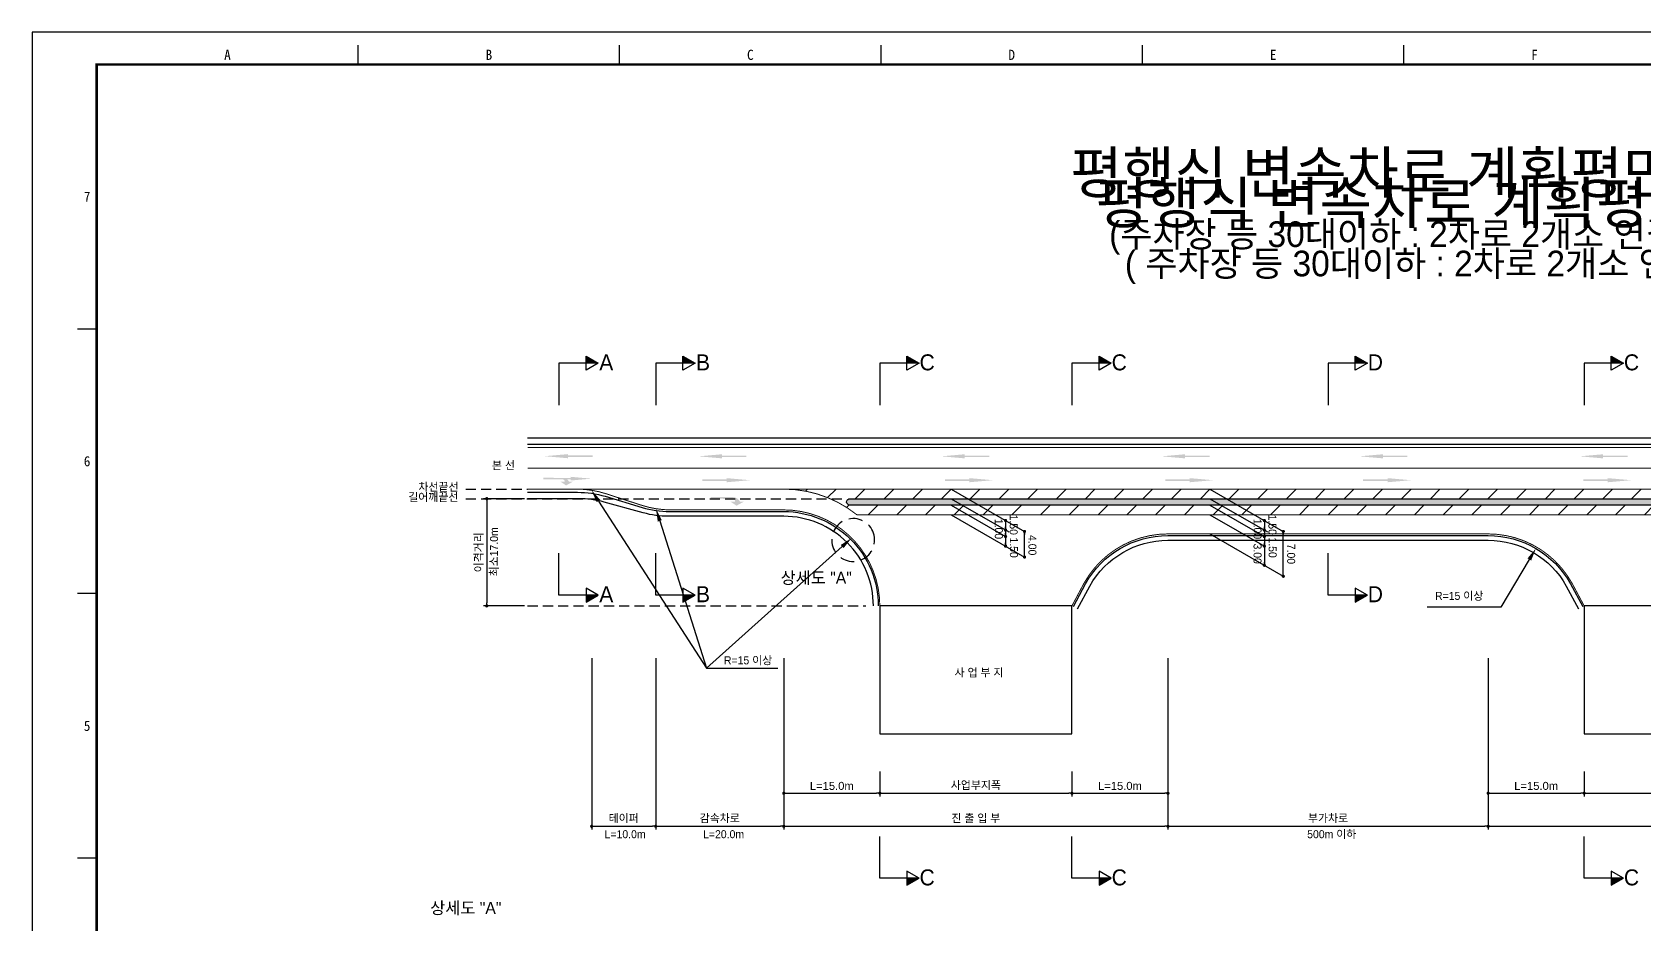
# Model space of a CAD drawing. Header units: millimetres. Extents: x 459 to 882, y -1 to 298.
# Drawn here: x 459 to 710.8, y 158.8 to 298.2 of the extents above; entities that cross this region are included whole.
import ezdxf
from ezdxf.enums import TextEntityAlignment as Align

# ---------------------------------------------------------------- set-up
doc = ezdxf.new("R2010")
doc.units = ezdxf.units.MM
doc.linetypes.add('HIDDEN', pattern=[9.525, 6.35, -3.175])
for name, color, linetype in [('CC-GSTR-0004', 4, 'Continuous'), ('CM-LANE-0030', 30, 'Continuous'), ('CZ-DIMT-0002', 7, 'Continuous'), ('CZ-LIN1-0007', 7, 'Continuous'), ('CZ-LIN2-0003', 3, 'Continuous'), ('CZ-LINE-0001', 7, 'Continuous'), ('CZ-TEXT-BOX0', 7, 'Continuous'), ('TITLE', 7, 'Continuous')]:
    doc.layers.add(name, color=color, linetype=linetype)
doc.styles.add('돋움', font='')
doc.styles.add('돋음체', font='')
doc.styles.get('돋움').set_extended_font_data('Dotum')
doc.styles.get('돋음체').set_extended_font_data('DotumChe')

# ---------------------------------------------------------------- blocks, each defined once
blk = doc.blocks.new('_Dot')
at = {"color": 0, "linetype": 'ByBlock', "lineweight": -2}
blk.add_line((-0.5, 0), (-1, 0), dxfattribs=at)
at = {"color": 0, "linetype": 'ByBlock', "const_width": 0.5}
blk.add_lwpolyline([(-0.25, 0, 1), (0.25, 0, 1)], format="xyb", close=True, dxfattribs=at)

msp = doc.modelspace()

# ---------------------------------------------------------------- hatches: boundary and pattern name
at = {"layer": 'CM-LANE-0030'}
h = msp.add_hatch(dxfattribs=at)
h.set_pattern_fill('ANSI31', color=256, style=0)
h.set_pattern_definition([(45, (-1016.0564, 0.2294), (-2.245064, 2.245064), [])])
h.paths.add_polyline_path([(734.98, 222.87, -0.170323), (746.38, 226.87), (576.38, 226.87, -0.170323), (587.78, 222.87)])
h.paths.add_polyline_path([(586.55, 224.37, 0.001926), (586.43, 224.45, -0.750696), (586.7, 225.37), (736.06, 225.37, -0.750696), (736.33, 224.45, 0.001926), (736.2, 224.37)], flags=16)
at = {"layer": 'CZ-LIN1-0007'}
for points in [[(542.68, 232.33), (542.68, 232.12), (546.51, 232.12), (546.51, 231.91), (542.68, 231.91), (542.68, 231.69), (539.03, 232.01)], [(566.73, 232.31), (566.73, 232.1), (570.55, 232.1), (570.55, 231.89), (566.73, 231.89), (566.73, 231.67), (563.08, 231.99)], [(604.64, 232.31), (604.64, 232.1), (608.47, 232.1), (608.47, 231.89), (604.64, 231.89), (604.64, 231.67), (600.99, 231.99)], [(639.04, 232.31), (639.04, 232.1), (642.87, 232.1), (642.87, 231.89), (639.04, 231.89), (639.04, 231.67), (635.39, 231.99)], [(669.94, 232.31), (669.94, 232.1), (673.76, 232.1), (673.76, 231.89), (669.94, 231.89), (669.94, 231.67), (666.29, 231.99)], [(704.34, 232.31), (704.34, 232.1), (708.16, 232.1), (708.16, 231.89), (704.34, 231.89), (704.34, 231.67), (700.69, 231.99)], [(541.95, 228.62, -0.267976), (542.85, 228.01), (543.41, 228.01), (542.38, 227.44), (541.54, 228.01), (542.15, 228.01, 0.504994), (541.88, 228.38), (538.83, 228.4), (538.83, 228.64)], [(543.08, 228.79), (543.08, 228.6), (539.65, 228.6), (539.65, 228.41), (543.08, 228.41), (543.08, 228.21), (546.35, 228.5)], [(567.46, 228.58), (567.46, 228.37), (563.64, 228.37), (563.64, 228.16), (567.46, 228.15), (567.46, 227.94), (571.11, 228.26)], [(605.37, 228.58), (605.37, 228.37), (601.55, 228.37), (601.55, 228.16), (605.37, 228.15), (605.37, 227.94), (609.03, 228.26)], [(639.78, 228.58), (639.78, 228.37), (635.95, 228.37), (635.95, 228.16), (639.78, 228.15), (639.78, 227.94), (643.43, 228.26)], [(670.67, 228.58), (670.67, 228.37), (666.85, 228.37), (666.85, 228.16), (670.67, 228.15), (670.67, 227.94), (674.32, 228.26)], [(705.07, 228.58), (705.07, 228.37), (701.25, 228.37), (701.25, 228.16), (705.07, 228.15), (705.07, 227.94), (708.72, 228.26)], [(568.52, 225.61, -0.267976), (569.54, 224.92), (570.17, 224.92), (569, 224.27), (568.06, 224.91), (568.75, 224.92, 0.504994), (568.44, 225.34), (564.98, 225.36), (564.98, 225.63)]]:
    msp.add_hatch(color=256, dxfattribs=at).paths.add_polyline_path(points)
at = {"layer": 'CZ-LIN2-0003'}
h = msp.add_hatch(dxfattribs=at)
h.set_pattern_fill('CROSS', color=256, scale=0.075, style=0)
h.set_pattern_definition([(0, (-1016.0564, 0.2294), (0.47625, 0.47625), [0.238125, -0.714375]), (90, (-1015.93734, 0.11033), (-0.47625, 0.47625), [0.238125, -0.714375])])
h.paths.add_polyline_path([(736.2, 224.37, -0.001926), (736.33, 224.45, 0.750696), (736.06, 225.37), (586.7, 225.37, 0.750696), (586.43, 224.45, -0.001926), (586.55, 224.37)])
at = {"layer": 'CZ-LINE-0001'}
for points in [[(545.5, 247.64), (545.5, 246.54), (547.4, 246.54)], [(560.62, 247.64), (560.62, 246.54), (562.52, 246.54)], [(595.62, 247.64), (595.62, 246.54), (597.52, 246.54)], [(625.62, 247.64), (625.62, 246.54), (627.52, 246.54)], [(665.62, 247.64), (665.62, 246.54), (667.52, 246.54)], [(705.62, 247.64), (705.62, 246.54), (707.52, 246.54)], [(547.4, 210.32), (545.5, 210.32), (545.5, 209.22)], [(562.52, 210.32), (560.62, 210.32), (560.62, 209.22)], [(667.52, 210.32), (665.62, 210.32), (665.62, 209.22)], [(597.52, 166.07), (595.62, 166.07), (595.62, 164.98)], [(627.52, 166.07), (625.62, 166.07), (625.62, 164.98)], [(707.52, 166.07), (705.62, 166.07), (705.62, 164.98)]]:
    msp.add_hatch(color=256, dxfattribs=at).paths.add_polyline_path(points)

# ---------------------------------------------------------------- linework, layer by layer
at = {"color": 0, "linetype": 'ByBlock', "lineweight": -2}
for p, q in [((611.02, 221.72), (611.02, 221.47)), ((651.43, 221.72), (651.43, 221.47)), ((611.02, 220.72), (611.02, 220.97)), ((611.02, 220.22), (611.02, 219.97)), ((611.02, 219.72), (611.02, 219.97)), ((613.98, 220.01), (613.98, 219.76)), ((651.43, 220.72), (651.43, 220.97)), ((651.43, 220.22), (651.43, 219.97)), ((651.43, 219.72), (651.43, 219.97)), ((654.39, 220.01), (654.39, 219.76)), ((611.02, 218.22), (611.02, 218.47)), ((613.98, 216.51), (613.98, 216.76)), ((651.43, 218.22), (651.43, 218.47)), ((651.43, 215.22), (651.43, 215.47)), ((654.39, 213.51), (654.39, 213.76))]:
    msp.add_line(p, q, dxfattribs=at)
at = {"color": 0, "linetype": 'ByBlock', "const_width": 0.25}
for points in [[(611.02, 221.84, 1), (611.02, 222.09, 1)], [(651.43, 221.84, 1), (651.43, 222.09, 1)], [(611.02, 220.59, 1), (611.02, 220.34, 1)], [(611.02, 220.34, 1), (611.02, 220.59, 1)], [(611.02, 219.59, 1), (611.02, 219.34, 1)], [(613.98, 220.13, 1), (613.98, 220.38, 1)], [(651.43, 220.59, 1), (651.43, 220.34, 1)], [(651.43, 220.34, 1), (651.43, 220.59, 1)], [(651.43, 219.59, 1), (651.43, 219.34, 1)], [(654.39, 220.13, 1), (654.39, 220.38, 1)], [(611.02, 218.09, 1), (611.02, 217.84, 1)], [(651.43, 218.09, 1), (651.43, 217.84, 1)], [(613.98, 216.38, 1), (613.98, 216.13, 1)], [(651.43, 215.09, 1), (651.43, 214.84, 1)], [(654.39, 213.38, 1), (654.39, 213.13, 1)]]:
    msp.add_lwpolyline(points, format="xyb", close=True, dxfattribs=at)
at = {"layer": 'CC-GSTR-0004'}
for points in [[(536.38, 234.87), (816.38, 234.87)], [(536.38, 233.87), (816.38, 233.87)]]:
    msp.add_lwpolyline(points, dxfattribs=at)
for points in [[(536.38, 226.37), (544.18, 226.37, -0.072993), (548.49, 225.74), (548.49, 225.74), (554.27, 224.01), (554.27, 224.01, 0.072993), (558.58, 223.37), (576.38, 223.37, -0.414214), (591.13, 208.62)], [(590.38, 208.62, 0.414214), (576.38, 222.62), (558.4, 222.62, -0.067192), (554.43, 223.16), (548.33, 224.84, 0.067192), (544.35, 225.37), (536.38, 225.37)], [(621.6, 208.51), (623.51, 212.09, -0.271285), (636.38, 219.62), (686.38, 219.62, -0.271285), (699.24, 212.09), (701.16, 208.51)], [(622.26, 208.15), (624.17, 211.73, -0.27114), (636.38, 218.87), (686.38, 218.87, -0.27114), (698.59, 211.73), (700.5, 208.15)]]:
    msp.add_lwpolyline(points, format="xyb", dxfattribs=at)
at = {"layer": 'CM-LANE-0030', "const_width": 0.15}
msp.add_lwpolyline([(536.38, 230.12), (816.38, 230.12)], dxfattribs=at)
msp.add_lwpolyline([(576.38, 226.87), (746.38, 226.87, 0.170323), (734.98, 222.87), (587.78, 222.87, 0.170323)], format="xyb", close=True, dxfattribs=at)
at = {"layer": 'CZ-LIN1-0007', "const_width": 0.15}
for points in [[(536.38, 233.37), (816.38, 233.37)], [(560.19, 226.87), (576.38, 226.87)]]:
    msp.add_lwpolyline(points, dxfattribs=at)
for points in [[(591.38, 208.62, 0.414214), (576.38, 223.62), (558.75, 223.62, -0.07872), (554.12, 224.36), (554.12, 224.36), (548.64, 226.14, 0.07872), (544, 226.87), (536.38, 226.87)], [(621.38, 208.62), (623.29, 212.21, -0.27133), (636.38, 219.87), (686.38, 219.87, -0.27133), (699.46, 212.21), (701.38, 208.62)]]:
    msp.add_lwpolyline(points, format="xyb", dxfattribs=at)
at = {"layer": 'CZ-LIN1-0007', "linetype": 'HIDDEN', "const_width": 0.15}
msp.add_lwpolyline([(544, 226.87), (560.19, 226.87)], dxfattribs=at)
at = {"layer": 'CZ-LIN2-0003'}
msp.add_lwpolyline([(736.06, 225.37, -0.750696), (736.33, 224.45, 0.001926), (736.2, 224.37), (586.55, 224.37, 0.001926), (586.43, 224.45, -0.750696), (586.7, 225.37)], format="xyb", close=True, dxfattribs=at)
for points in [[(621.38, 208.62), (591.38, 208.62), (591.38, 188.62), (621.38, 188.62)], [(731.38, 208.62), (701.38, 208.62), (701.38, 188.62), (731.38, 188.62)]]:
    msp.add_lwpolyline(points, close=True, dxfattribs=at)
at = {"layer": 'CZ-LINE-0001'}
for p, q in [((545.5, 245.44), (545.5, 247.64)), ((545.5, 247.64), (547.4, 246.54)), ((560.62, 245.44), (560.62, 247.64)), ((560.62, 247.64), (562.52, 246.54)), ((595.62, 245.44), (595.62, 247.64)), ((595.62, 247.64), (597.52, 246.54)), ((625.62, 245.44), (625.62, 247.64)), ((625.62, 247.64), (627.52, 246.54)), ((665.62, 245.44), (665.62, 247.64)), ((665.62, 247.64), (667.52, 246.54)), ((705.62, 245.44), (705.62, 247.64)), ((705.62, 247.64), (707.52, 246.54)), ((547.4, 246.54), (541.26, 246.54)), ((541.26, 246.54), (541.26, 240)), ((547.4, 246.54), (545.5, 245.44)), ((562.52, 246.54), (556.38, 246.54)), ((556.38, 246.54), (556.38, 240)), ((562.52, 246.54), (560.62, 245.44)), ((597.52, 246.54), (591.38, 246.54)), ((591.38, 246.54), (591.38, 240)), ((597.52, 246.54), (595.62, 245.44)), ((627.52, 246.54), (621.38, 246.54)), ((621.38, 246.54), (621.38, 240)), ((627.52, 246.54), (625.62, 245.44)), ((667.52, 246.54), (661.38, 246.54)), ((661.38, 246.54), (661.38, 240)), ((667.52, 246.54), (665.62, 245.44)), ((707.52, 246.54), (701.38, 246.54)), ((701.38, 246.54), (701.38, 240)), ((707.52, 246.54), (705.62, 245.44)), ((602.53, 226.87), (613.98, 220.26)), ((642.94, 226.87), (654.39, 220.26)), ((535.88, 225.37), (529.5, 225.37)), ((530, 224.87), (530, 209.12)), ((602.53, 225.37), (611.52, 220.18)), ((602.53, 224.37), (611.02, 219.47)), ((642.94, 225.37), (651.93, 220.18)), ((642.94, 224.37), (651.43, 219.47)), ((602.53, 222.87), (613.98, 216.26)), ((642.94, 222.87), (651.43, 217.97)), ((611.02, 221.47), (611.02, 217.97)), ((613.98, 216.26), (613.98, 220.26)), ((642.94, 219.87), (654.39, 213.26)), ((651.43, 221.47), (651.43, 214.97)), ((654.39, 213.26), (654.39, 220.26)), ((541.26, 210.32), (541.26, 216.86)), ((556.38, 210.32), (556.38, 216.86)), ((661.38, 210.32), (661.38, 216.86)), ((547.4, 210.32), (541.26, 210.32)), ((547.4, 210.32), (545.5, 211.42)), ((545.5, 211.42), (545.5, 209.22)), ((545.5, 209.22), (547.4, 210.32)), ((562.52, 210.32), (556.38, 210.32)), ((562.52, 210.32), (560.62, 211.42)), ((560.62, 211.42), (560.62, 209.22)), ((560.62, 209.22), (562.52, 210.32)), ((667.52, 210.32), (661.38, 210.32)), ((667.52, 210.32), (665.62, 211.42)), ((665.62, 211.42), (665.62, 209.22)), ((665.62, 209.22), (667.52, 210.32)), ((535.88, 208.62), (529.5, 208.62)), ((546.38, 200.47), (546.38, 173.69)), ((556.38, 200.47), (556.38, 173.69)), ((556.38, 200.47), (556.38, 173.69)), ((576.38, 200.47), (576.38, 173.69)), ((636.38, 200.47), (636.38, 173.69)), ((686.38, 200.47), (686.38, 173.69)), ((564.31, 198.92), (575.44, 198.92)), ((576.38, 182.74), (576.38, 173.69)), ((576.38, 182.74), (576.38, 178.86)), ((591.38, 182.74), (591.38, 178.86)), ((591.38, 182.74), (591.38, 178.86)), ((621.38, 182.74), (621.38, 178.86)), ((621.38, 182.74), (621.38, 178.86)), ((636.38, 182.74), (636.38, 173.69)), ((636.38, 182.74), (636.38, 178.86)), ((686.38, 182.74), (686.38, 173.69)), ((686.38, 182.74), (686.38, 178.86)), ((701.38, 182.74), (701.38, 178.86)), ((701.38, 182.74), (701.38, 178.86)), ((576.88, 179.36), (590.88, 179.36)), ((591.88, 179.36), (620.88, 179.36)), ((621.88, 179.36), (635.88, 179.36)), ((686.88, 179.36), (700.88, 179.36)), ((701.88, 179.36), (730.88, 179.36)), ((546.88, 174.19), (555.88, 174.19)), ((556.88, 174.19), (575.88, 174.19)), ((576.88, 174.19), (635.88, 174.19)), ((636.88, 174.19), (685.88, 174.19)), ((686.88, 174.19), (745.88, 174.19)), ((591.38, 166.07), (591.38, 172.62)), ((621.38, 166.07), (621.38, 172.62)), ((701.38, 166.07), (701.38, 172.62)), ((597.52, 166.07), (595.62, 167.17)), ((595.62, 167.17), (595.62, 164.98)), ((627.52, 166.07), (625.62, 167.17)), ((625.62, 167.17), (625.62, 164.98)), ((707.52, 166.07), (705.62, 167.17)), ((705.62, 167.17), (705.62, 164.98)), ((597.52, 166.07), (591.38, 166.07)), ((595.62, 164.98), (597.52, 166.07)), ((627.52, 166.07), (621.38, 166.07)), ((625.62, 164.98), (627.52, 166.07)), ((707.52, 166.07), (701.38, 166.07)), ((705.62, 164.98), (707.52, 166.07))]:
    msp.add_line(p, q, dxfattribs=at)
at = {"layer": 'CZ-LINE-0001', "linetype": 'HIDDEN', "ltscale": 0.25}
for p, q in [((526.72, 226.87), (536.38, 226.87)), ((526.72, 225.37), (585.9, 225.37)), ((536.38, 208.62), (589.22, 208.62))]:
    msp.add_line(p, q, dxfattribs=at)
at = {"layer": 'CZ-LINE-0001', "linetype": 'HIDDEN', "ltscale": 0.35}
msp.add_line((590.55, 219.32), (590.55, 219.32), dxfattribs=at)
at = {"layer": 'CZ-LINE-0001'}
for points in [[(547.44, 225.01), (564.31, 198.92)], [(557.01, 221.9), (564.31, 198.92)], [(585.5, 217.9), (564.31, 198.92)], [(692.81, 215.88), (688.36, 208.42), (676.88, 208.42)]]:
    msp.add_lwpolyline(points, dxfattribs=at)
at = {"layer": 'CZ-LINE-0001', "linetype": 'HIDDEN', "ltscale": 0.35}
msp.add_arc((587.22, 218.92), 3.35, 6.7667, 6.749, dxfattribs=at)
at = {"layer": 'CZ-LINE-0001'}
for points in [[(547.16, 224.83), (546.35, 226.69), (547.72, 225.19)], [(556.7, 221.8), (556.41, 223.81), (557.33, 222)], [(585.27, 218.14), (586.98, 219.23), (585.72, 217.65)], [(692.53, 216.05), (693.84, 217.6), (693.1, 215.71)]]:
    msp.add_solid(points, dxfattribs=at)
at = {"layer": 'TITLE', "color": 7, "linetype": 'Continuous'}
for p, q in [((509.92, 293.2), (509.92, 296.22)), ((550.74, 293.2), (550.74, 296.22)), ((591.57, 293.2), (591.57, 296.22)), ((632.39, 293.2), (632.39, 296.22)), ((673.22, 293.2), (673.22, 296.22)), ((469.09, 251.87), (466.07, 251.87)), ((469.09, 210.54), (466.07, 210.54)), ((469.09, 169.21), (466.07, 169.21))]:
    msp.add_line(p, q, dxfattribs=at)
at = {"layer": 'TITLE'}
msp.add_lwpolyline([(459.01, -1.14), (882.37, -1.14), (882.37, 298.24), (459.01, 298.24)], close=True, dxfattribs=at)
at = {"layer": 'TITLE', "linetype": 'Continuous', "const_width": 0.403}
msp.add_lwpolyline([(469.09, 3.89), (469.09, 293.2), (877.34, 293.2), (877.34, 3.89)], close=True, dxfattribs=at)

# ---------------------------------------------------------------- block references
at = {"layer": 'CZ-LINE-0001', "xscale": 0.5, "yscale": 0.5, "zscale": 0.5}
for p, rotation in [((530, 225.37), 90), ((530, 208.62), 270), ((576.38, 179.36), 180), ((591.38, 179.36), 180), ((621.38, 179.36), 180), ((686.38, 179.36), 180), ((701.38, 179.36), 180), ((546.38, 174.19), 180), ((556.38, 174.19), 180), ((576.38, 174.19), 180), ((636.38, 174.19), 180), ((686.38, 174.19), 180)]:
    msp.add_blockref('_Dot', p, dxfattribs=dict(at, rotation=rotation))
for p in [(591.38, 179.36), (621.38, 179.36), (636.38, 179.36), (701.38, 179.36), (556.38, 174.19), (576.38, 174.19), (636.38, 174.19), (686.38, 174.19)]:
    msp.add_blockref('_Dot', p, dxfattribs=at)

# ---------------------------------------------------------------- texts
at = {"layer": 'CZ-DIMT-0002', "style": '돋움'}
for s, height, p in [('A', 2.5, (548.66, 246.67)), ('B', 2.5, (563.77, 246.67)), ('C', 2.5, (598.77, 246.67)), ('C', 2.5, (628.77, 246.67)), ('D', 2.5, (668.77, 246.67)), ('C', 2.5, (708.77, 246.67)), ('본 선', 1.25, (532.6, 230.57)), ('차선끝선', 1.25, (522.45, 227.21)), ('길어깨끝선', 1.25, (521.65, 225.61)), ('상세도 "A"', 1.875, (581.45, 213.02)), ('A', 2.5, (548.66, 210.45)), ('B', 2.5, (563.77, 210.45)), ('D', 2.5, (668.77, 210.45)), ('R=15 이상', 1.25, (681.86, 210.19)), ('R=15 이상', 1.25, (570.81, 200.12)), ('사 업 부 지', 1.25, (606.87, 198.21)), ('L=10.0m', 1.25, (551.6, 172.96)), ('L=20.0m', 1.25, (566.98, 172.96)), ('500m 이하', 1.25, (661.96, 172.96)), ('C', 2.5, (598.77, 166.21)), ('C', 2.5, (628.77, 166.21)), ('C', 2.5, (708.77, 166.21))]:
    msp.add_text(s, height=height, dxfattribs=at).set_placement(p, align=Align.MIDDLE_CENTER)
msp.add_text('최소17.0m', height=1.25, rotation=90, dxfattribs=at).set_placement((531.75, 213.23))
at = {"layer": 'CZ-DIMT-0002', "char_height": 1.25, "attachment_point": 5, "rotation": 270, "style": '돋움'}
for s, insert in [('1.00', (609.95, 220.64)), ('1.50', (612.27, 221.3)), ('1.00', (650.36, 220.64)), ('1.50', (652.69, 221.3)), ('1.50', (612.31, 217.73)), ('4.00', (615.2, 218.11)), ('1.50', (652.72, 217.73)), ('3.00', (650.36, 216.78)), ('7.00', (655.61, 216.74))]:
    msp.add_mtext(s, dxfattribs=dict(at, insert=insert))
at = {"layer": 'CZ-LINE-0001', "insert": (528.8, 217), "char_height": 1.25, "attachment_point": 5, "rotation": 90, "style": '돋움'}
msp.add_mtext('\\A1;이격거리', dxfattribs=at)
at = {"layer": 'CZ-LINE-0001', "char_height": 1.25, "attachment_point": 5, "style": '돋움'}
for s, insert in [('\\A1;사업부지폭', (606.38, 180.56)), ('\\A1;{\\fArial|b0|i0|c0|p32;L=15.0m}', (583.88, 180.5)), ('\\A1;{\\fArial|b0|i0|c0|p32;L=15.0m}', (628.88, 180.5)), ('\\A1;{\\fArial|b0|i0|c0|p32;L=15.0m}', (693.88, 180.5)), ('\\A1;테이퍼', (551.38, 175.39)), ('\\A1;감속차로', (566.38, 175.39)), ('\\A1;진 출 입 부', (606.38, 175.39)), ('\\A1;부가차로', (661.38, 175.39))]:
    msp.add_mtext(s, dxfattribs=dict(at, insert=insert))
at = {"layer": 'CZ-TEXT-BOX0', "style": '돋움'}
for s, height, p in [('평행식 변속차로 계획평면도', 6.5, (676.38, 271.61)), ('( 주차장 등 30대이하 : 2차로 2개소 연결 )', 4, (676.38, 262.11)), ('상세도 "A"', 1.875, (526.72, 161.44))]:
    msp.add_text(s, height=height, dxfattribs=at).set_placement(p, align=Align.MIDDLE_CENTER)
at = {"layer": 'TITLE', "color": 3, "linetype": 'Continuous', "style": '돋음체'}
for s, p in [('A', (489.5, 294.71)), ('B', (530.33, 294.71)), ('C', (571.15, 294.71)), ('D', (611.98, 294.71)), ('E', (652.8, 294.71)), ('F', (693.63, 294.71)), ('7', (467.58, 272.54)), ('6', (467.58, 231.21)), ('5', (467.58, 189.88))]:
    msp.add_text(s, height=1.59, dxfattribs=at).set_placement(p, align=Align.MIDDLE)
at = {"layer": 'TITLE', "style": '돋움'}
for s, height, p in [('평행식 변속차로 계획평면도', 6.5, (672.43, 276.32)), ('(주차장 등 30대이하 : 2차로 2개소 연결)', 4, (672.47, 266.69))]:
    msp.add_text(s, height=height, dxfattribs=at).set_placement(p, align=Align.MIDDLE_CENTER)

doc.saveas('drawing.dxf')
